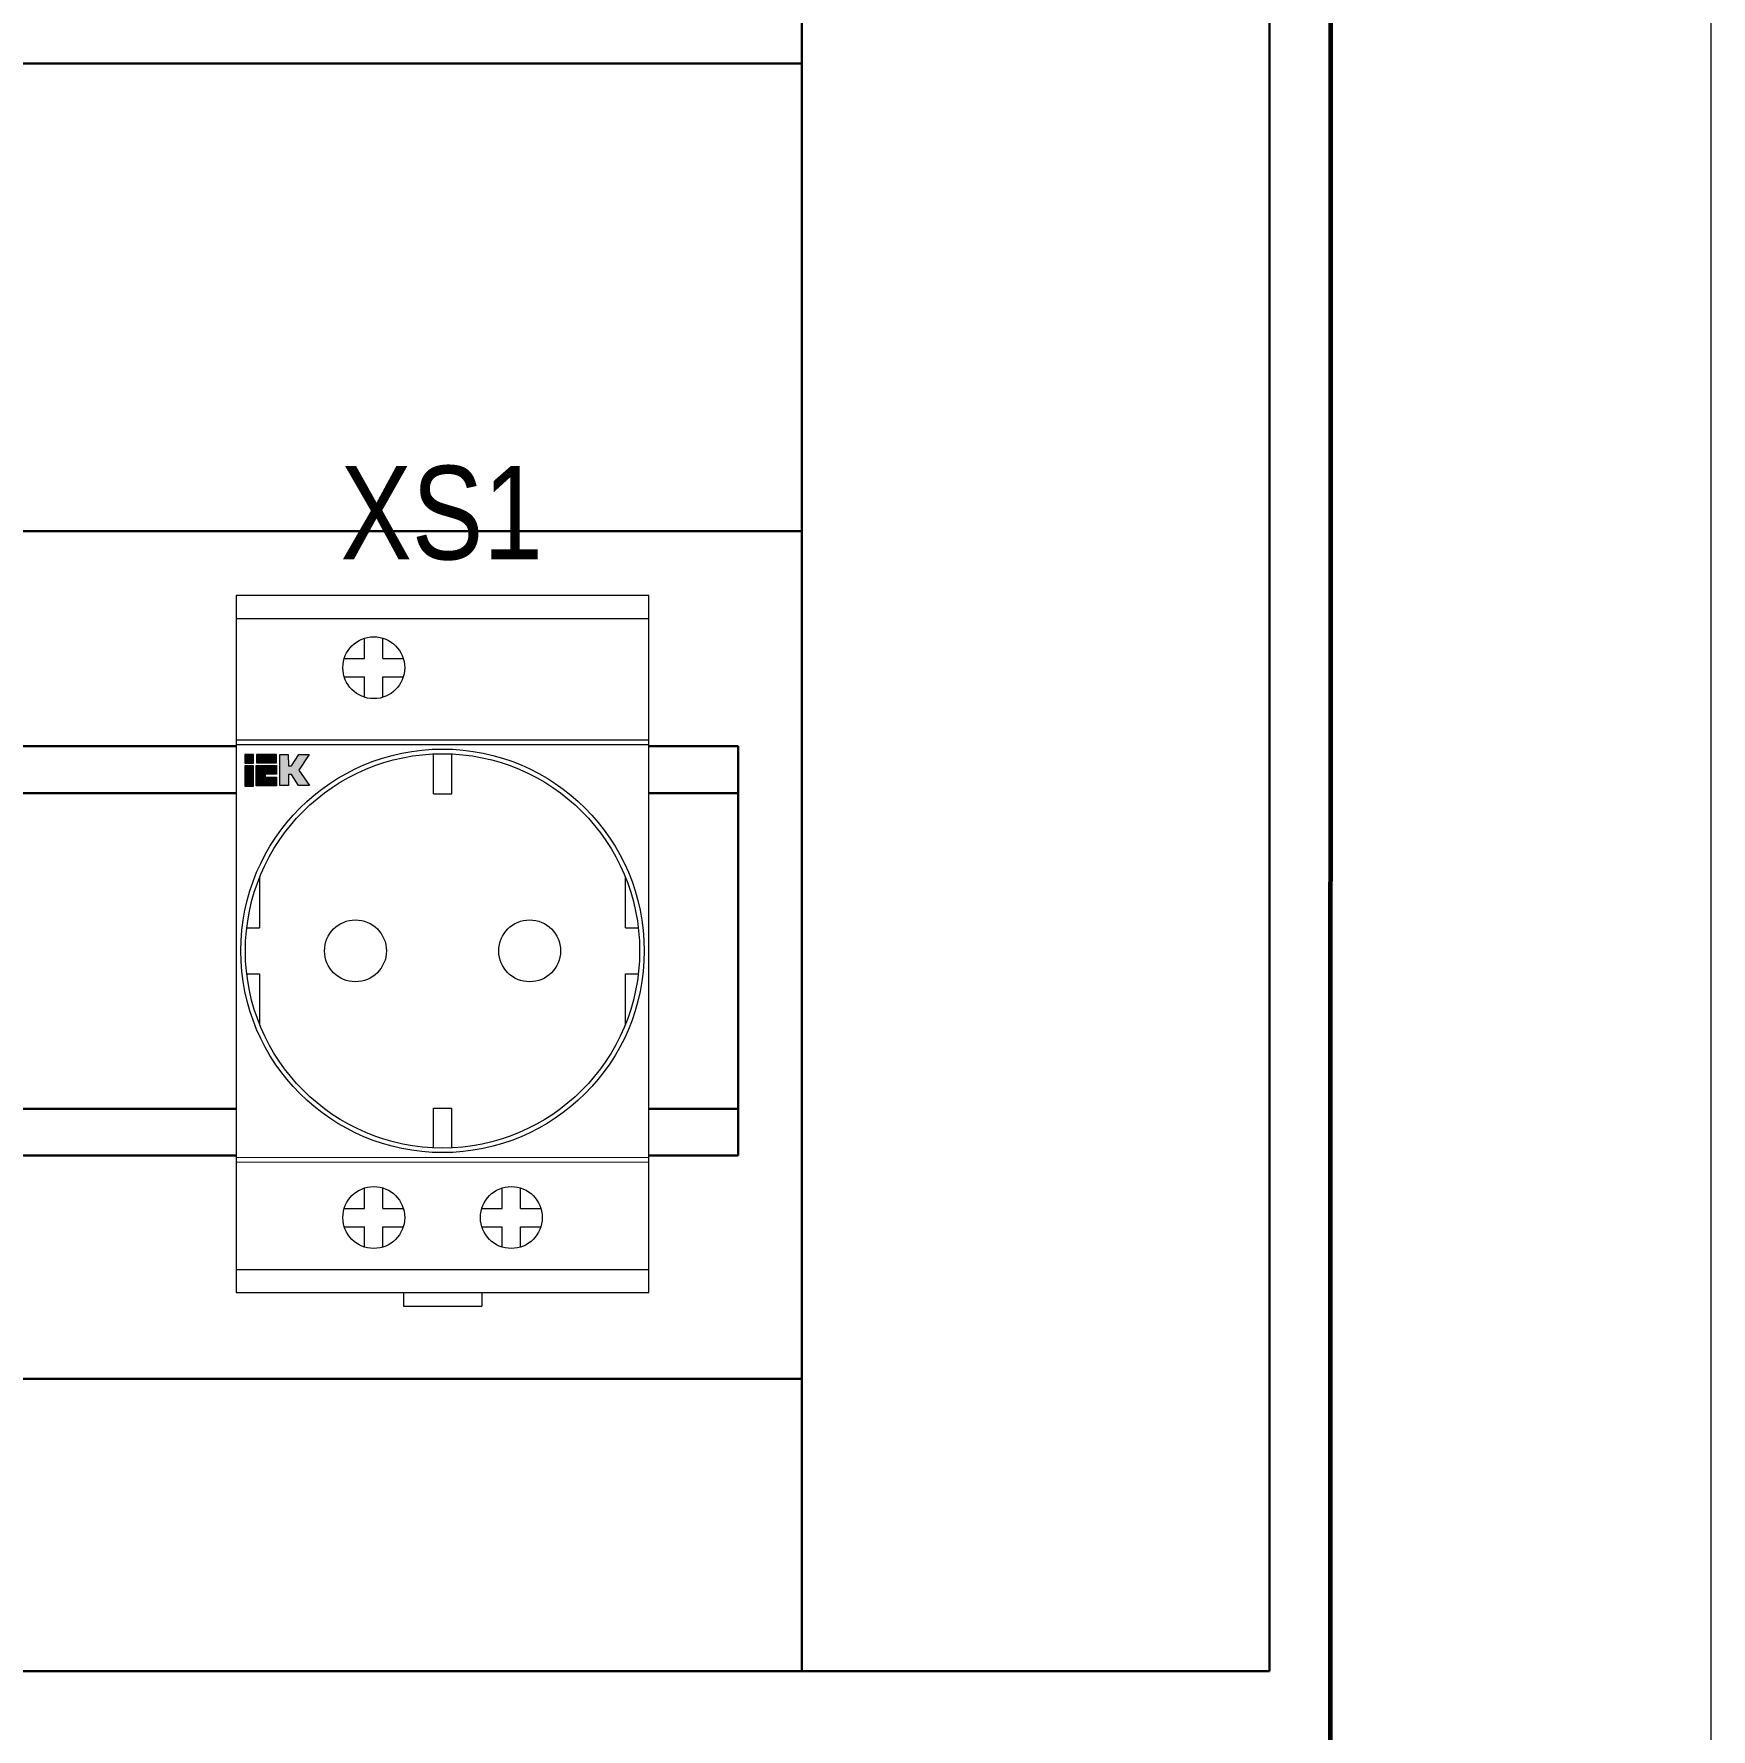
# Model space of a CAD drawing. Header units: millimetres. Extents: x -6000 to 26000, y -6000 to 26000.
# Drawn here: x 145.43 to 165.39, y -2379.06 to -2358.89 of the extents above; entities that cross this region are included whole.
import ezdxf

# ---------------------------------------------------------------- set-up
doc = ezdxf.new("R2010")
doc.units = ezdxf.units.MM
doc.header["$MEASUREMENT"] = 0
for name, color, linetype, lineweight in [('Чертеж и Рисунок_Ном._пера__1', 7, 'Continuous', 15), ('Чертеж и Рисунок_Ном._пера__2', 8, 'Continuous', 15), ('Чертеж и Рисунок_Ном._пера__21', 7, 'Continuous', 30), ('Чертеж и Рисунок_Ном._пера__41', 7, 'Continuous', 60), ('Чертеж и Рисунок_Ном._пера__7', 7, 'Continuous', 15)]:
    doc.layers.add(name, color=color, linetype=linetype, lineweight=lineweight)
for name, color, linetype, lineweight, true_color in [('Чертеж и Рисунок_Ном._пера__8', 7, 'Continuous', 15, 0xa80f02), ('Чертеж и Рисунок_Ном._пера__85', 7, 'Continuous', 5, 0x66b7ff), ('Чертеж и Рисунок_Ном._пера__9', 7, 'Continuous', 15, 0x3dad99)]:
    doc.layers.add(name, color=color, linetype=linetype, lineweight=lineweight, true_color=true_color)
doc.styles.add('СГЕНЕРИР_СТИЛЬ_1', font='ARIALN.TTF')

msp = doc.modelspace()

# ---------------------------------------------------------------- hatches: boundary and pattern name
at = {"layer": 'Чертеж и Рисунок_Ном._пера__2', "linetype": 'Continuous', "lineweight": 15}
msp.add_hatch(color=8, dxfattribs=at).paths.add_polyline_path([(148.079, -2367.461), (148.079, -2367.563), (148.319, -2367.563), (148.319, -2367.461)])
at = {"layer": 'Чертеж и Рисунок_Ном._пера__8', "linetype": 'Continuous', "lineweight": 15, "true_color": 0xa80f02}
for points in [[(148.043, -2367.564), (148.043, -2367.461), (147.94, -2367.461), (147.94, -2367.564)], [(148.355, -2367.832), (148.458, -2367.832), (148.459, -2367.701), (148.494, -2367.701), (148.579, -2367.831), (148.708, -2367.831), (148.582, -2367.649), (148.707, -2367.461), (148.583, -2367.461), (148.494, -2367.597), (148.458, -2367.597), (148.457, -2367.461), (148.355, -2367.461)], [(148.043, -2367.596), (147.94, -2367.596), (147.94, -2367.838), (148.043, -2367.838)], [(148.077, -2367.595), (148.077, -2367.836), (148.319, -2367.836), (148.319, -2367.733), (148.181, -2367.734), (148.181, -2367.699), (148.319, -2367.698), (148.319, -2367.595)]]:
    msp.add_hatch(color=14, dxfattribs=at).paths.add_polyline_path(points)

# ---------------------------------------------------------------- linework, layer by layer
at = {"layer": 'Чертеж и Рисунок_Ном._пера__2', "color": 8, "linetype": 'Continuous', "lineweight": 15}
msp.add_lwpolyline([(148.079, -2367.563), (148.319, -2367.563), (148.319, -2367.461), (148.079, -2367.461)], close=True, dxfattribs=at)
at = {"layer": 'Чертеж и Рисунок_Ном._пера__21', "color": 7, "linetype": 'Continuous', "lineweight": 30}
for p, q in [((154.569, -2378.37), (154.569, -2265.604)), ((160.134, -2265.604), (160.134, -2378.371)), ((83.67, -2359.242), (154.569, -2359.242)), ((154.569, -2359.242), (154.569, -2364.806)), ((154.569, -2364.806), (83.67, -2364.806)), ((99.967, -2367.364), (147.838, -2367.364)), ((152.748, -2367.364), (153.812, -2367.364)), ((153.812, -2367.364), (153.812, -2372.233)), ((99.967, -2367.921), (147.838, -2367.921)), ((152.748, -2367.921), (153.812, -2367.921)), ((153.812, -2367.921), (153.812, -2371.677)), ((147.838, -2371.677), (99.967, -2371.677)), ((153.812, -2371.677), (152.748, -2371.677)), ((147.838, -2372.233), (99.967, -2372.233)), ((153.812, -2372.233), (152.748, -2372.233)), ((83.67, -2374.892), (154.569, -2374.892)), ((154.569, -2374.892), (154.569, -2378.37)), ((154.569, -2378.37), (83.67, -2378.37)), ((160.134, -2378.371), (154.569, -2378.37))]:
    msp.add_line(p, q, dxfattribs=at)
at = {"layer": 'Чертеж и Рисунок_Ном._пера__41', "color": 7, "linetype": 'Continuous', "lineweight": 60}
msp.add_line((160.879, -2259.347), (160.835, -2509.756), dxfattribs=at)
at = {"layer": 'Чертеж и Рисунок_Ном._пера__7', "color": 7, "linetype": 'Continuous', "lineweight": 15}
for p, q in [((147.838, -2365.843), (152.748, -2365.843)), ((149.366, -2366.321), (149.366, -2366.078)), ((149.584, -2366.321), (149.584, -2366.078)), ((149.123, -2366.321), (149.366, -2366.321)), ((149.584, -2366.321), (149.827, -2366.321)), ((149.123, -2366.539), (149.366, -2366.539)), ((149.366, -2366.782), (149.366, -2366.539)), ((149.584, -2366.782), (149.584, -2366.539)), ((149.584, -2366.539), (149.827, -2366.539)), ((147.838, -2367.289), (152.748, -2367.289)), ((147.838, -2367.344), (152.748, -2367.344)), ((150.184, -2367.929), (150.184, -2367.455)), ((150.402, -2367.929), (150.402, -2367.455)), ((150.184, -2367.929), (150.402, -2367.929)), ((148.116, -2368.926), (148.116, -2369.524)), ((152.471, -2369.524), (152.471, -2368.926)), ((147.963, -2369.524), (148.116, -2369.524)), ((152.471, -2369.524), (152.623, -2369.524)), ((147.963, -2370.073), (148.116, -2370.073)), ((148.116, -2370.073), (148.116, -2370.672)), ((152.471, -2370.073), (152.623, -2370.073)), ((152.471, -2370.672), (152.471, -2370.073)), ((150.184, -2372.142), (150.184, -2371.669)), ((150.184, -2371.669), (150.402, -2371.669)), ((150.402, -2372.142), (150.402, -2371.669)), ((147.838, -2372.258), (152.748, -2372.254)), ((147.838, -2372.313), (152.748, -2372.309)), ((149.366, -2372.863), (149.366, -2372.62)), ((149.584, -2372.863), (149.584, -2372.62)), ((151.002, -2372.863), (151.002, -2372.62)), ((151.221, -2372.863), (151.221, -2372.62)), ((149.123, -2372.863), (149.366, -2372.863)), ((149.584, -2372.863), (149.827, -2372.863)), ((150.76, -2372.863), (151.002, -2372.863)), ((151.221, -2372.863), (151.463, -2372.863)), ((149.123, -2373.081), (149.366, -2373.081)), ((149.366, -2373.323), (149.366, -2373.081)), ((149.584, -2373.323), (149.584, -2373.081)), ((149.584, -2373.081), (149.827, -2373.081)), ((150.76, -2373.081), (151.002, -2373.081)), ((151.002, -2373.323), (151.002, -2373.081)), ((151.221, -2373.323), (151.221, -2373.081)), ((151.221, -2373.081), (151.463, -2373.081)), ((147.838, -2373.591), (152.748, -2373.591)), ((147.838, -2373.863), (152.748, -2373.863)), ((149.827, -2373.863), (149.827, -2374.027)), ((150.76, -2373.863), (150.76, -2374.027))]:
    msp.add_line(p, q, dxfattribs=at)
for points in [[(152.748, -2373.863), (152.748, -2365.571), (147.838, -2365.571), (147.838, -2373.863)], [(149.827, -2374.027), (150.76, -2374.027)]]:
    msp.add_lwpolyline(points, dxfattribs=at)
for centre, radius in [((149.475, -2366.43), 0.368), ((150.293, -2369.799), 2.401), ((150.293, -2369.799), 2.346), ((149.257, -2369.799), 0.368), ((151.33, -2369.799), 0.368), ((149.475, -2372.972), 0.368), ((151.112, -2372.972), 0.368)]:
    msp.add_circle(centre, radius, dxfattribs=at)
at = {"layer": 'Чертеж и Рисунок_Ном._пера__85', "color": 151, "linetype": 'Continuous', "lineweight": 5, "true_color": 0x66b7ff}
msp.add_line((165.391, -2509.756), (165.391, -2259.347), dxfattribs=at)
at = {"layer": 'Чертеж и Рисунок_Ном._пера__9', "color": 135, "linetype": 'Continuous', "lineweight": 15, "true_color": 0x3dad99}
for points in [[(147.94, -2367.564), (148.043, -2367.564), (148.043, -2367.461), (147.94, -2367.461)], [(147.94, -2367.838), (148.043, -2367.838), (148.043, -2367.596), (147.94, -2367.596)]]:
    msp.add_lwpolyline(points, close=True, dxfattribs=at)
at = {"layer": 'Чертеж и Рисунок_Ном._пера__9', "color": 135, "linetype": 'Continuous', "lineweight": 15, "true_color": 0x3dad99, "flags": 128}
for points in [[(148.355, -2367.461), (148.457, -2367.461), (148.458, -2367.597), (148.494, -2367.597), (148.583, -2367.461), (148.707, -2367.461), (148.582, -2367.649), (148.708, -2367.831), (148.579, -2367.831), (148.494, -2367.701), (148.459, -2367.701), (148.458, -2367.832), (148.355, -2367.832)], [(148.077, -2367.595), (148.319, -2367.595), (148.319, -2367.698), (148.181, -2367.699), (148.181, -2367.734), (148.319, -2367.733), (148.319, -2367.836), (148.077, -2367.836)]]:
    msp.add_lwpolyline(points, close=True, dxfattribs=at)

# ---------------------------------------------------------------- texts
at = {"layer": 'Чертеж и Рисунок_Ном._пера__1', "color": 7, "linetype": 'Continuous', "lineweight": 15, "insert": (149.078, -2365.157), "char_height": 1.11293, "attachment_point": 7, "style": 'СГЕНЕРИР_СТИЛЬ_1'}
msp.add_mtext('\\A1;{\\pql;\\fArial Narrow|b0|i0|c204|p34;XS1}', dxfattribs=at)

doc.saveas('drawing.dxf')
